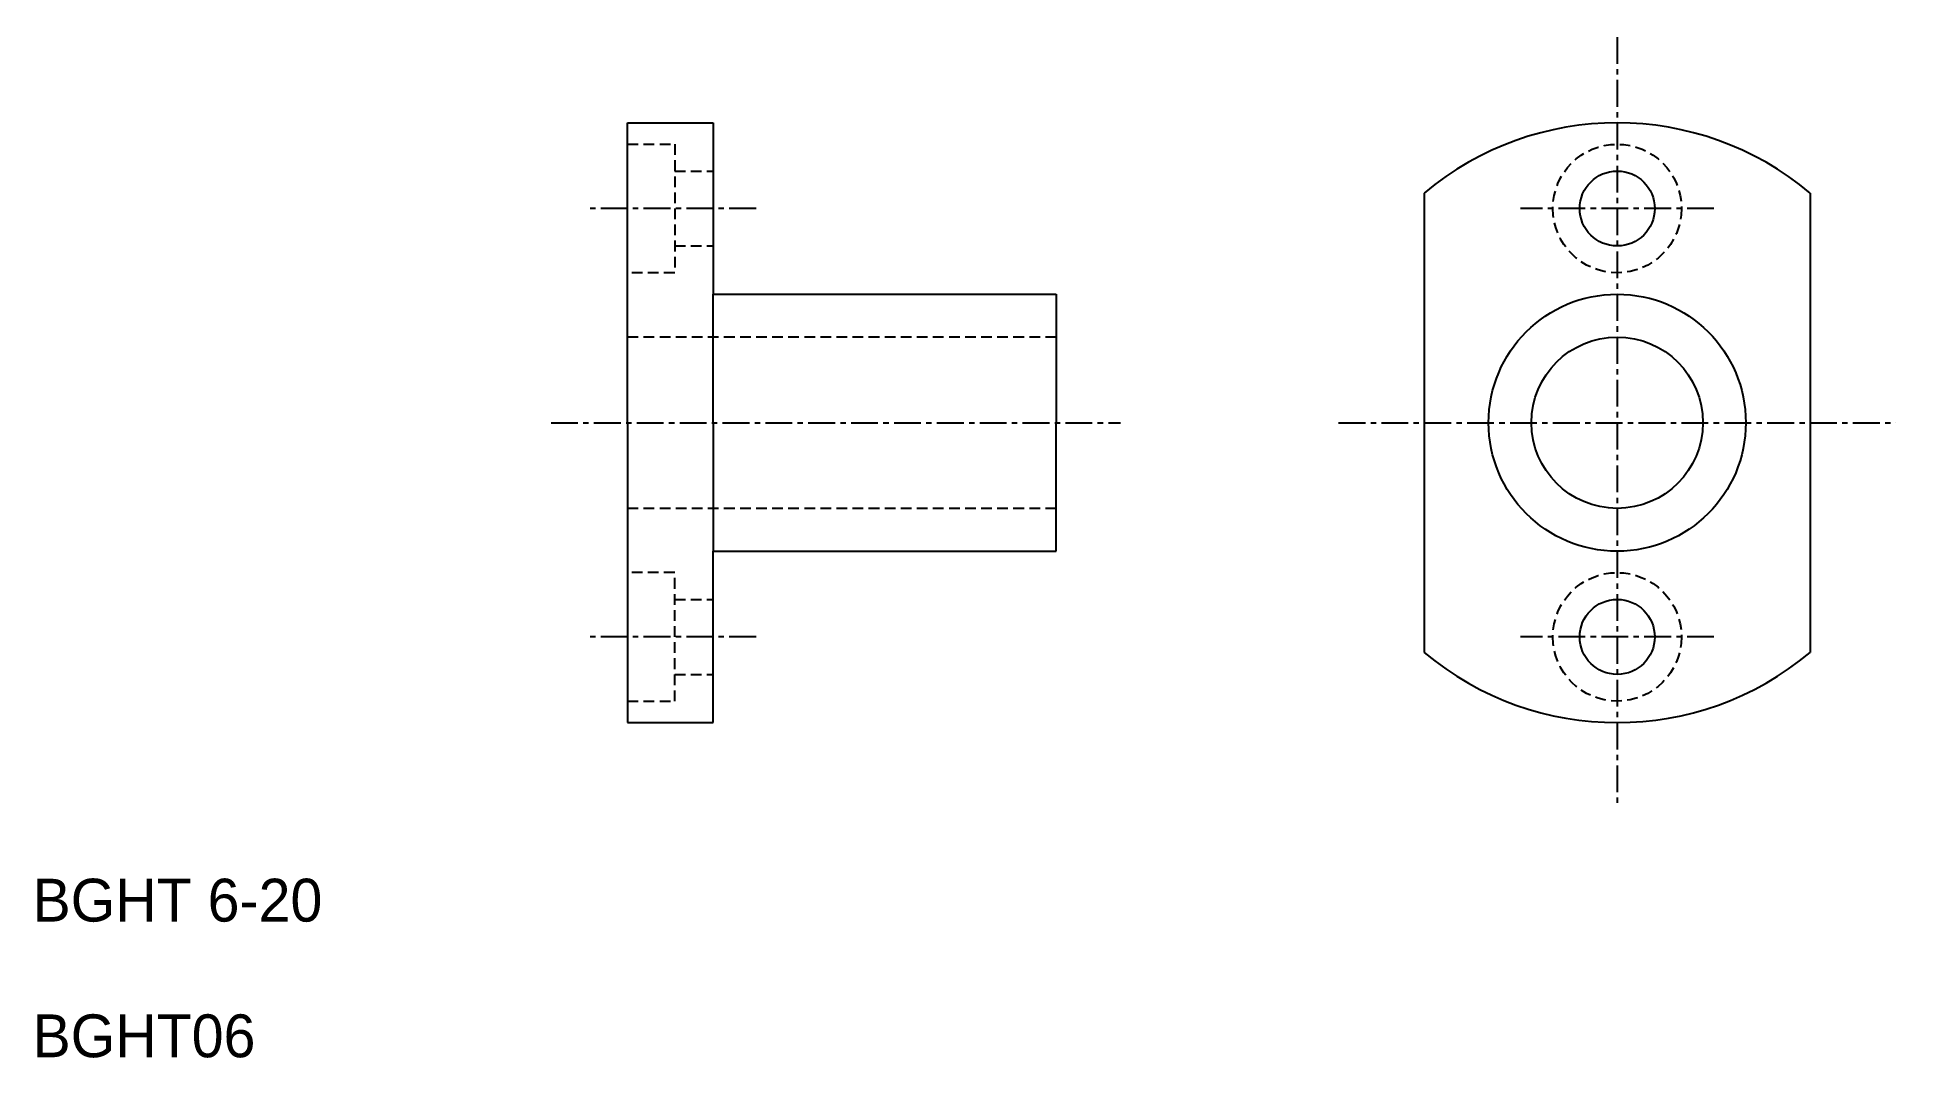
# Model space of a CAD drawing. Extents: x 43.1 to 129.8, y 72.2 to 119.9.
import ezdxf

# ---------------------------------------------------------------- set-up
doc = ezdxf.new("R2010")
doc.units = 0
doc.linetypes.add('CENTER', pattern=[2, 1.25, -0.25, 0.25, -0.25])
doc.linetypes.add('DASHED', pattern=[0.75, 0.5, -0.25])
doc.layers.get('0').update_dxf_attribs({"linetype": 'CONTINUOUS'})
doc.layers.add('CENTER', color=1, linetype='CENTER')

msp = doc.modelspace()

# ---------------------------------------------------------------- linework, layer by layer
at = {"color": 7, "linetype": 'CONTINUOUS'}
for p, q in [((70.648, 101.86), (70.648, 115.86)), ((70.648, 115.86), (74.648, 115.86)), ((74.648, 115.86), (74.648, 107.86)), ((107.824, 112.584), (107.824, 91.137)), ((125.824, 112.584), (125.824, 91.137)), ((70.648, 101.86), (70.648, 107.86)), ((74.648, 107.86), (90.648, 107.86)), ((74.648, 101.86), (74.648, 107.86)), ((90.648, 107.86), (90.648, 101.86)), ((70.648, 101.86), (70.648, 87.86)), ((74.648, 101.86), (74.648, 95.86)), ((90.648, 95.86), (90.648, 101.86)), ((74.648, 95.86), (90.648, 95.86)), ((74.648, 87.86), (74.648, 95.86)), ((70.648, 87.86), (74.648, 87.86))]:
    msp.add_line(p, q, dxfattribs=at)
at = {"color": 3, "linetype": 'DASHED'}
for p, q in [((70.648, 114.86), (72.848, 114.86)), ((72.848, 114.86), (72.848, 108.86)), ((72.848, 113.61), (74.648, 113.61)), ((72.848, 110.11), (74.648, 110.11)), ((72.848, 108.86), (70.648, 108.86)), ((90.648, 105.86), (70.648, 105.86)), ((90.648, 97.86), (70.648, 97.86)), ((72.848, 94.86), (70.648, 94.86)), ((72.848, 88.86), (72.848, 94.86)), ((72.848, 93.61), (74.648, 93.61)), ((72.848, 90.11), (74.648, 90.11)), ((70.648, 88.86), (72.848, 88.86))]:
    msp.add_line(p, q, dxfattribs=at)
for centre in [(116.824, 111.86), (116.824, 91.86)]:
    msp.add_circle(centre, 3, dxfattribs=at)
at = {"color": 7, "linetype": 'CONTINUOUS'}
for centre, radius in [((116.824, 111.86), 1.75), ((116.824, 101.86), 6), ((116.824, 101.86), 4), ((116.824, 91.86), 1.75)]:
    msp.add_circle(centre, radius, dxfattribs=at)
for start, end in [(49.9948, 130.0052), (229.9948, 310.0052)]:
    msp.add_arc((116.824, 101.86), 14, start, end, dxfattribs=at)
at = {"layer": 'CENTER', "color": 1, "linetype": 'CENTER'}
for p, q in [((116.824, 119.86), (116.824, 83.86)), ((76.648, 111.86), (68.648, 111.86)), ((121.335, 111.86), (112.313, 111.86)), ((67.083, 101.86), (93.648, 101.86)), ((103.824, 101.86), (129.824, 101.86)), ((76.648, 91.86), (68.648, 91.86)), ((121.335, 91.86), (112.313, 91.86))]:
    msp.add_line(p, q, dxfattribs=at)

# ---------------------------------------------------------------- texts
at = {"color": 7, "linetype": 'CONTINUOUS'}
for s, p in [('BGHT 6-20', (42.884, 78.569)), ('BGHT06', (42.884, 72.235))]:
    msp.add_text(s, height=2, dxfattribs=at).set_placement(p)

doc.saveas('drawing.dxf')
